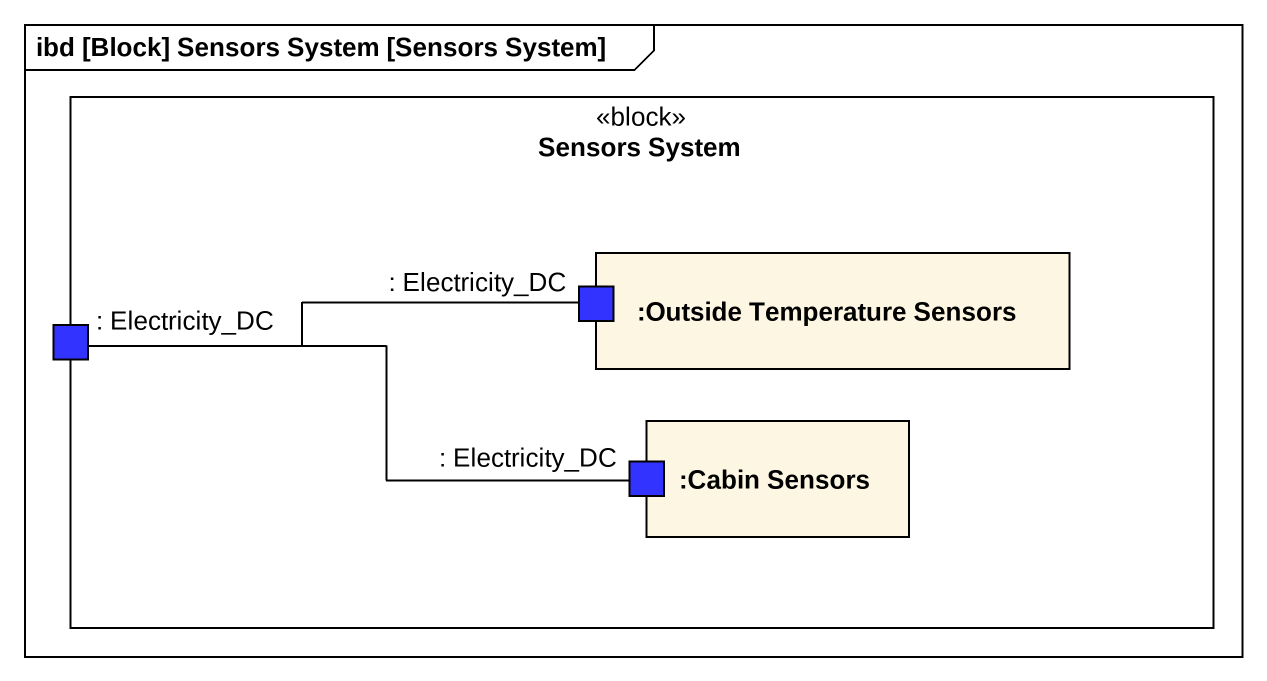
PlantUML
@startuml
mainframe ibd [Block] Sensors System [Sensors System]
rectangle "Sensors System" as Sensors_System <<block>> {
  port ": Electricity_DC" as Electricity_DC #3333FF
  rectangle ":Outside Temperature Sensors" as Outside_Temperature_Sensors {
    port ": Electricity_DC" as Electricity_DC_2 #3333FF
  }
  rectangle ":Cabin Sensors" as Cabin_Sensors {
    port ": Electricity_DC" as Electricity_DC_3 #3333FF
  }
}
Electricity_DC -right- Electricity_DC_2
Electricity_DC -right- Electricity_DC_3
@enduml
